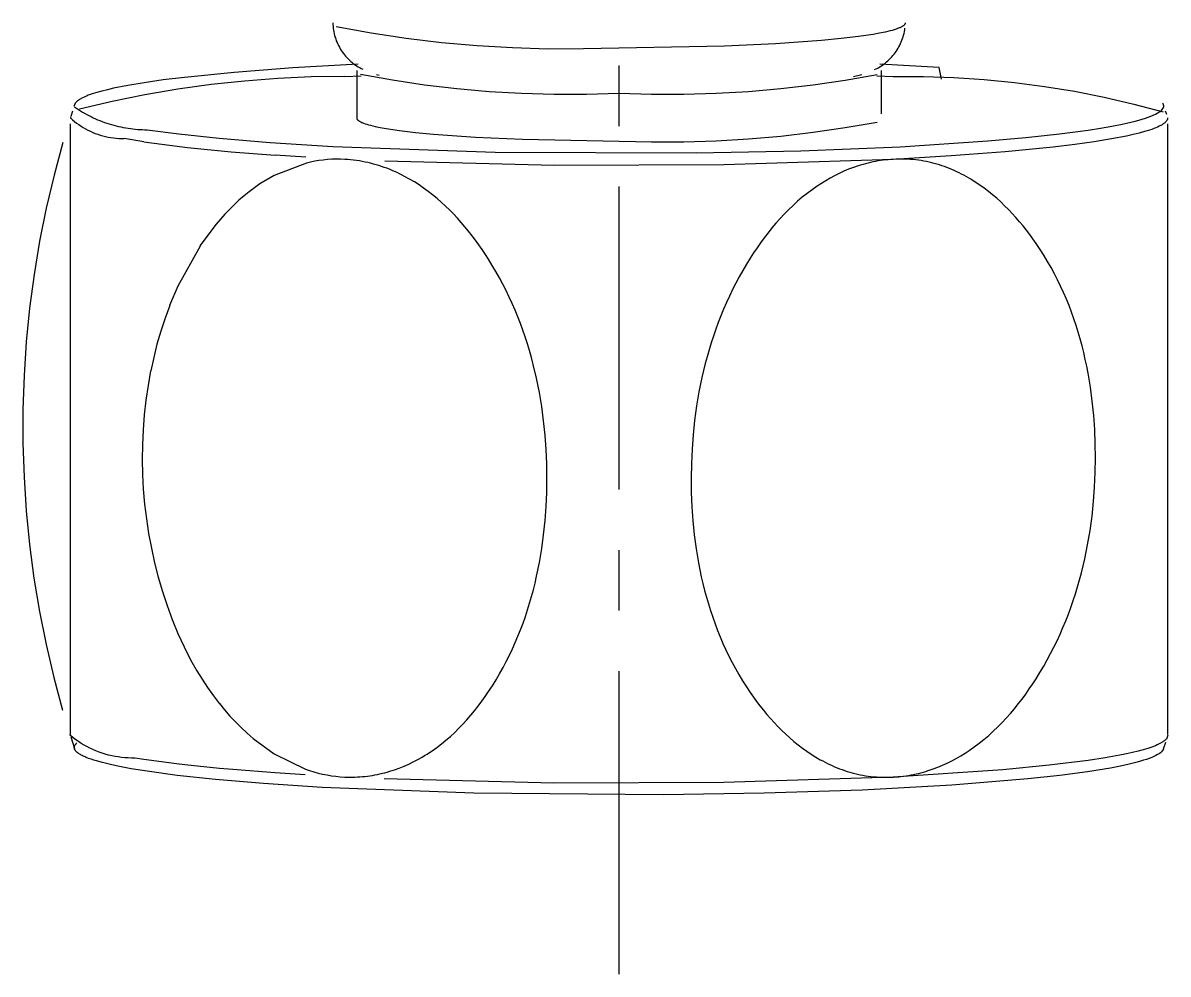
# Model space of a CAD drawing. Header units: millimetres. Extents: x 601 to 1195, y -13 to 407.
# Drawn here: x 1063.55 to 1087.56, y 27.34 to 47.28 of the extents above; entities that cross this region are included whole.
import ezdxf

# ---------------------------------------------------------------- set-up
doc = ezdxf.new("R2010")
doc.units = ezdxf.units.MM
doc.header["$LTSCALE"] = 0.1
doc.linetypes.add('CENTERX2', pattern=[101.6, 63.5, -12.7, 12.7, -12.7])
for name, color, linetype in [('CENTER', 1, 'CENTERX2'), ('MAKE2D ______', 7, 'Continuous'), ('MAKE2D ______ - TANGENT', 7, 'Continuous')]:
    doc.layers.add(name, color=color, linetype=linetype)

msp = doc.modelspace()

# ---------------------------------------------------------------- linework, layer by layer
at = {"layer": 'CENTER'}
msp.add_line((1076.047, 27.342), (1076.047, 72.446), dxfattribs=at)
at = {"layer": 'MAKE2D ______'}
for p, q in [((1070.047, 47.285), (1070.049, 47.247)), ((1070.049, 47.247), (1070.051, 47.209)), ((1070.051, 47.209), (1070.055, 47.171)), ((1070.055, 47.171), (1070.061, 47.133)), ((1070.061, 47.133), (1070.068, 47.095)), ((1070.068, 47.095), (1070.076, 47.058)), ((1070.076, 47.058), (1070.085, 47.021)), ((1082.013, 47.029), (1082.022, 47.065)), ((1082.022, 47.065), (1082.029, 47.102)), ((1082.029, 47.102), (1082.036, 47.139)), ((1082.036, 47.139), (1082.041, 47.176)), ((1070.085, 47.021), (1070.095, 46.984)), ((1070.095, 46.984), (1070.107, 46.948)), ((1070.107, 46.948), (1070.12, 46.912)), ((1070.12, 46.912), (1070.135, 46.877)), ((1070.135, 46.877), (1070.15, 46.842)), ((1070.15, 46.842), (1070.167, 46.808)), ((1081.916, 46.785), (1081.933, 46.818)), ((1081.933, 46.818), (1081.949, 46.852)), ((1081.949, 46.852), (1081.964, 46.886)), ((1081.964, 46.886), (1081.978, 46.921)), ((1081.978, 46.921), (1081.991, 46.957)), ((1081.991, 46.957), (1082.002, 46.992)), ((1082.002, 46.992), (1082.013, 47.029)), ((1070.167, 46.808), (1070.185, 46.774)), ((1070.185, 46.774), (1070.204, 46.741)), ((1070.204, 46.741), (1070.224, 46.708)), ((1070.224, 46.708), (1070.246, 46.677)), ((1070.246, 46.677), (1070.268, 46.646)), ((1070.268, 46.646), (1070.291, 46.616)), ((1070.291, 46.616), (1070.316, 46.586)), ((1070.316, 46.586), (1070.341, 46.558)), ((1081.764, 46.57), (1081.789, 46.599)), ((1081.789, 46.599), (1081.813, 46.628)), ((1081.813, 46.628), (1081.836, 46.658)), ((1081.836, 46.658), (1081.857, 46.688)), ((1081.857, 46.688), (1081.878, 46.72)), ((1081.878, 46.72), (1081.897, 46.752)), ((1081.897, 46.752), (1081.916, 46.785)), ((1069.206, 46.34), (1067.982, 46.247)), ((1070.58, 46.417), (1069.206, 46.34)), ((1070.341, 46.558), (1070.368, 46.531)), ((1070.368, 46.531), (1070.395, 46.504)), ((1070.395, 46.504), (1070.424, 46.478)), ((1070.424, 46.478), (1070.453, 46.454)), ((1070.453, 46.454), (1070.483, 46.43)), ((1070.483, 46.43), (1070.514, 46.408)), ((1070.514, 46.408), (1070.545, 46.386)), ((1070.545, 46.386), (1070.578, 46.366)), ((1070.578, 46.366), (1070.611, 46.347)), ((1070.611, 46.347), (1070.644, 46.329)), ((1081.437, 46.321), (1081.47, 46.339)), ((1081.47, 46.339), (1081.503, 46.357)), ((1081.503, 46.357), (1081.535, 46.377)), ((1082.759, 46.348), (1081.515, 46.417)), ((1081.535, 46.377), (1081.567, 46.397)), ((1081.567, 46.397), (1081.597, 46.419)), ((1081.597, 46.419), (1081.627, 46.442)), ((1081.627, 46.442), (1081.656, 46.466)), ((1081.656, 46.466), (1081.685, 46.49)), ((1081.685, 46.49), (1081.712, 46.516)), ((1081.712, 46.516), (1081.739, 46.543)), ((1081.739, 46.543), (1081.764, 46.57)), ((1082.807, 46.103), (1082.759, 46.348)), ((1066.939, 46.143), (1066.491, 46.088)), ((1067.982, 46.247), (1066.939, 46.143)), ((1070.297, 46.161), (1070.64, 46.177)), ((1070.547, 46.289), (1070.547, 45.293)), ((1070.626, 46.208), (1071.295, 46.088)), ((1070.644, 46.329), (1070.678, 46.312)), ((1070.961, 46.204), (1071.02, 46.188)), ((1080.787, 46.085), (1081.455, 46.201)), ((1080.963, 46.159), (1081.135, 46.203)), ((1081.403, 46.305), (1081.437, 46.321)), ((1081.454, 46.177), (1081.797, 46.161)), ((1081.547, 45.38), (1081.547, 46.289)), ((1081.797, 46.161), (1082.433, 46.161)), ((1082.433, 46.161), (1083.069, 46.14)), ((1083.069, 46.14), (1083.704, 46.099)), ((1083.704, 46.099), (1084.337, 46.037)), ((1065.203, 45.855), (1065.097, 45.825)), ((1065.32, 45.884), (1065.203, 45.855)), ((1065.45, 45.914), (1065.32, 45.884)), ((1065.747, 45.972), (1065.45, 45.914)), ((1066.093, 46.031), (1065.747, 45.972)), ((1066.491, 46.088), (1066.093, 46.031)), ((1071.295, 46.088), (1071.969, 45.989)), ((1071.969, 45.989), (1072.646, 45.909)), ((1072.646, 45.909), (1073.325, 45.849)), ((1078.763, 45.85), (1079.44, 45.909)), ((1079.44, 45.909), (1080.115, 45.987)), ((1080.115, 45.987), (1080.787, 46.085)), ((1084.337, 46.037), (1084.968, 45.954)), ((1084.968, 45.954), (1085.596, 45.851)), ((1064.66, 45.617), (1064.654, 45.61)), ((1064.666, 45.624), (1064.66, 45.617)), ((1064.673, 45.631), (1064.666, 45.624)), ((1064.68, 45.638), (1064.673, 45.631)), ((1064.688, 45.645), (1064.68, 45.638)), ((1064.697, 45.652), (1064.688, 45.645)), ((1064.706, 45.659), (1064.697, 45.652)), ((1064.716, 45.666), (1064.706, 45.659)), ((1064.726, 45.673), (1064.716, 45.666)), ((1064.738, 45.68), (1064.726, 45.673)), ((1064.749, 45.687), (1064.738, 45.68)), ((1064.762, 45.695), (1064.749, 45.687)), ((1064.774, 45.702), (1064.762, 45.695)), ((1064.788, 45.709), (1064.774, 45.702)), ((1064.817, 45.723), (1064.788, 45.709)), ((1064.849, 45.738), (1064.817, 45.723)), ((1064.883, 45.752), (1064.849, 45.738)), ((1064.921, 45.767), (1064.883, 45.752)), ((1064.961, 45.781), (1064.921, 45.767)), ((1065.003, 45.796), (1064.961, 45.781)), ((1065.097, 45.825), (1065.003, 45.796)), ((1073.325, 45.849), (1074.005, 45.809)), ((1074.005, 45.809), (1074.687, 45.789)), ((1074.687, 45.789), (1075.367, 45.789)), ((1075.367, 45.789), (1076.047, 45.809)), ((1076.047, 45.809), (1076.725, 45.79)), ((1076.725, 45.79), (1077.404, 45.791)), ((1077.404, 45.791), (1078.084, 45.811)), ((1078.084, 45.811), (1078.763, 45.85)), ((1085.596, 45.851), (1086.22, 45.728)), ((1086.22, 45.728), (1086.84, 45.584)), ((1064.589, 45.436), (1064.552, 45.32)), ((1064.632, 45.57), (1064.619, 45.531)), ((1064.63, 45.525), (1064.671, 45.497)), ((1064.634, 45.576), (1064.632, 45.569)), ((1064.637, 45.583), (1064.634, 45.576)), ((1064.641, 45.59), (1064.637, 45.583)), ((1064.645, 45.597), (1064.641, 45.59)), ((1064.649, 45.603), (1064.645, 45.597)), ((1064.654, 45.61), (1064.649, 45.603)), ((1064.671, 45.497), (1064.713, 45.469)), ((1064.713, 45.469), (1064.756, 45.442)), ((1064.756, 45.442), (1064.799, 45.416)), ((1064.799, 45.416), (1064.843, 45.391)), ((1064.843, 45.391), (1064.887, 45.366)), ((1086.84, 45.584), (1087.455, 45.419)), ((1087.291, 45.369), (1087.33, 45.39)), ((1087.33, 45.39), (1087.364, 45.41)), ((1087.364, 45.41), (1087.393, 45.43)), ((1087.393, 45.43), (1087.416, 45.45)), ((1087.416, 45.45), (1087.435, 45.47)), ((1087.435, 45.47), (1087.45, 45.489)), ((1087.456, 45.585), (1087.446, 45.603)), ((1087.45, 45.489), (1087.46, 45.509)), ((1087.463, 45.566), (1087.456, 45.585)), ((1087.46, 45.509), (1087.465, 45.528)), ((1087.466, 45.547), (1087.463, 45.566)), ((1087.465, 45.528), (1087.466, 45.547)), ((1087.529, 45.363), (1087.506, 45.436)), ((1064.547, 45.014), (1064.547, 45.166)), ((1064.887, 45.366), (1064.932, 45.342)), ((1064.932, 45.342), (1064.978, 45.32)), ((1064.978, 45.32), (1065.024, 45.297)), ((1065.024, 45.297), (1065.07, 45.276)), ((1065.07, 45.276), (1065.117, 45.256)), ((1065.117, 45.256), (1065.164, 45.236)), ((1065.164, 45.236), (1065.212, 45.218)), ((1065.212, 45.218), (1065.26, 45.2)), ((1065.26, 45.2), (1065.308, 45.183)), ((1065.308, 45.183), (1065.357, 45.168)), ((1065.357, 45.168), (1065.406, 45.153)), ((1065.406, 45.153), (1065.455, 45.139)), ((1065.455, 45.139), (1065.505, 45.126)), ((1070.547, 45.293), (1070.548, 45.287)), ((1070.548, 45.287), (1070.549, 45.282)), ((1070.549, 45.282), (1070.55, 45.277)), ((1070.55, 45.277), (1070.553, 45.271)), ((1070.553, 45.271), (1070.556, 45.266)), ((1070.556, 45.266), (1070.56, 45.26)), ((1070.56, 45.26), (1070.564, 45.255)), ((1070.564, 45.255), (1070.569, 45.249)), ((1070.569, 45.249), (1070.575, 45.244)), ((1070.575, 45.244), (1070.582, 45.238)), ((1070.582, 45.238), (1070.59, 45.233)), ((1070.59, 45.233), (1070.598, 45.227)), ((1070.598, 45.227), (1070.607, 45.222)), ((1070.607, 45.222), (1070.617, 45.216)), ((1070.617, 45.216), (1070.628, 45.211)), ((1070.628, 45.211), (1070.639, 45.205)), ((1070.639, 45.205), (1070.651, 45.2)), ((1070.651, 45.2), (1070.664, 45.194)), ((1070.664, 45.194), (1070.678, 45.189)), ((1070.678, 45.189), (1070.693, 45.183)), ((1070.693, 45.183), (1070.724, 45.172)), ((1070.724, 45.172), (1070.76, 45.161)), ((1070.76, 45.161), (1070.798, 45.149)), ((1070.798, 45.149), (1070.84, 45.138)), ((1070.84, 45.138), (1070.933, 45.116)), ((1080.787, 45.089), (1081.455, 45.205)), ((1086.38, 45.119), (1086.592, 45.161)), ((1086.592, 45.161), (1086.779, 45.203)), ((1086.779, 45.203), (1086.864, 45.224)), ((1086.864, 45.224), (1086.942, 45.245)), ((1086.942, 45.245), (1087.014, 45.266)), ((1087.014, 45.266), (1087.081, 45.287)), ((1087.081, 45.287), (1087.142, 45.307)), ((1087.142, 45.307), (1087.197, 45.328)), ((1087.197, 45.328), (1087.247, 45.349)), ((1087.247, 45.349), (1087.291, 45.369)), ((1087.416, 45.142), (1087.402, 45.134)), ((1087.43, 45.15), (1087.416, 45.142)), ((1087.443, 45.158), (1087.43, 45.15)), ((1087.455, 45.166), (1087.443, 45.158)), ((1087.466, 45.174), (1087.455, 45.166)), ((1087.477, 45.182), (1087.466, 45.174)), ((1087.486, 45.19), (1087.477, 45.182)), ((1087.495, 45.198), (1087.486, 45.19)), ((1087.504, 45.206), (1087.495, 45.198)), ((1087.511, 45.213), (1087.504, 45.206)), ((1087.518, 45.221), (1087.511, 45.213)), ((1087.524, 45.229), (1087.518, 45.221)), ((1087.53, 45.237), (1087.524, 45.229)), ((1087.534, 45.245), (1087.53, 45.237)), ((1087.538, 45.253), (1087.534, 45.245)), ((1087.542, 45.261), (1087.538, 45.253)), ((1087.544, 45.269), (1087.542, 45.261)), ((1087.546, 45.277), (1087.544, 45.269)), ((1087.547, 45.285), (1087.546, 45.277)), ((1087.547, 45.293), (1087.547, 45.285)), ((1087.547, 45.166), (1087.547, 32.364)), ((1065.505, 45.126), (1065.555, 45.114)), ((1065.555, 45.114), (1065.605, 45.103)), ((1065.605, 45.103), (1065.655, 45.093)), ((1065.655, 45.093), (1065.705, 45.084)), ((1065.705, 45.084), (1065.755, 45.076)), ((1065.755, 45.076), (1065.806, 45.068)), ((1065.806, 45.068), (1065.856, 45.062)), ((1065.856, 45.062), (1065.906, 45.057)), ((1065.906, 45.057), (1065.957, 45.053)), ((1065.957, 45.053), (1066.007, 45.049)), ((1066.007, 45.049), (1066.058, 45.047)), ((1066.058, 45.047), (1066.108, 45.046)), ((1066.108, 45.046), (1066.158, 45.045)), ((1066.158, 45.045), (1066.816, 44.957)), ((1066.816, 44.957), (1067.664, 44.867)), ((1070.933, 45.116), (1071.041, 45.094)), ((1071.041, 45.094), (1071.162, 45.072)), ((1071.162, 45.072), (1071.444, 45.03)), ((1071.444, 45.03), (1071.777, 44.99)), ((1071.777, 44.99), (1072.158, 44.954)), ((1072.158, 44.954), (1073.038, 44.891)), ((1078.763, 44.854), (1079.44, 44.913)), ((1079.44, 44.913), (1080.115, 44.991)), ((1080.115, 44.991), (1080.787, 45.089)), ((1084.576, 44.881), (1085.278, 44.957)), ((1085.278, 44.957), (1085.88, 45.037)), ((1085.88, 45.037), (1086.143, 45.078)), ((1086.143, 45.078), (1086.38, 45.119)), ((1086.684, 44.912), (1086.369, 44.851)), ((1086.824, 44.943), (1086.684, 44.912)), ((1086.951, 44.974), (1086.824, 44.943)), ((1087.066, 45.006), (1086.951, 44.974)), ((1087.119, 45.022), (1087.066, 45.006)), ((1087.169, 45.038), (1087.119, 45.022)), ((1087.215, 45.053), (1087.169, 45.038)), ((1087.259, 45.069), (1087.215, 45.053)), ((1087.299, 45.085), (1087.259, 45.069)), ((1087.336, 45.101), (1087.299, 45.085)), ((1087.371, 45.118), (1087.336, 45.101)), ((1087.387, 45.126), (1087.371, 45.118)), ((1087.402, 45.134), (1087.387, 45.126)), ((1064.388, 44.78), (1064.203, 44.095)), ((1066.088, 44.791), (1065.671, 44.86)), ((1067.664, 44.867), (1068.733, 44.779)), ((1068.733, 44.779), (1070.049, 44.696)), ((1070.049, 44.696), (1073.451, 44.574)), ((1073.038, 44.891), (1074.023, 44.847)), ((1074.023, 44.847), (1076.725, 44.794)), ((1076.725, 44.794), (1077.404, 44.794)), ((1077.404, 44.794), (1078.084, 44.814)), ((1078.084, 44.814), (1078.763, 44.854)), ((1079.856, 44.605), (1081.939, 44.69)), ((1081.939, 44.69), (1083.779, 44.811)), ((1083.779, 44.811), (1084.576, 44.881)), ((1085.151, 44.68), (1084.142, 44.581)), ((1085.599, 44.734), (1085.151, 44.68)), ((1086.007, 44.791), (1085.599, 44.734)), ((1086.369, 44.851), (1086.007, 44.791)), ((1064.547, 43.111), (1064.547, 44.601)), ((1069.481, 44.47), (1068.836, 44.512)), ((1070.359, 44.42), (1070.297, 44.424)), ((1070.421, 44.414), (1070.359, 44.42)), ((1070.482, 44.407), (1070.421, 44.414)), ((1073.451, 44.574), (1077.662, 44.558)), ((1077.662, 44.558), (1079.856, 44.605)), ((1081.797, 44.424), (1078.244, 44.31)), ((1081.69, 44.417), (1081.636, 44.412)), ((1081.743, 44.421), (1081.69, 44.417)), ((1081.797, 44.424), (1081.743, 44.421)), ((1083.012, 44.495), (1081.797, 44.424)), ((1081.857, 44.427), (1081.797, 44.424)), ((1081.917, 44.429), (1081.857, 44.427)), ((1081.976, 44.429), (1081.917, 44.429)), ((1082.035, 44.428), (1081.976, 44.429)), ((1082.093, 44.426), (1082.035, 44.428)), ((1082.151, 44.423), (1082.093, 44.426)), ((1082.209, 44.418), (1082.151, 44.423)), ((1082.266, 44.412), (1082.209, 44.418)), ((1084.142, 44.581), (1083.012, 44.495)), ((1069.492, 44.345), (1068.819, 44.086)), ((1070.543, 44.399), (1070.482, 44.407)), ((1070.603, 44.39), (1070.543, 44.399)), ((1070.663, 44.38), (1070.603, 44.39)), ((1070.722, 44.368), (1070.663, 44.38)), ((1070.781, 44.355), (1070.722, 44.368)), ((1070.839, 44.341), (1070.781, 44.355)), ((1070.897, 44.326), (1070.839, 44.341)), ((1070.954, 44.31), (1070.897, 44.326)), ((1071.011, 44.293), (1070.954, 44.31)), ((1071.067, 44.275), (1071.011, 44.293)), ((1071.123, 44.256), (1071.067, 44.275)), ((1071.178, 44.236), (1071.123, 44.256)), ((1074.689, 44.297), (1071.134, 44.386)), ((1071.233, 44.215), (1071.178, 44.236)), ((1071.288, 44.192), (1071.233, 44.215)), ((1071.341, 44.169), (1071.288, 44.192)), ((1078.244, 44.31), (1074.689, 44.297)), ((1080.761, 44.174), (1080.663, 44.129)), ((1080.86, 44.215), (1080.761, 44.174)), ((1080.96, 44.253), (1080.86, 44.215)), ((1081.061, 44.288), (1080.96, 44.253)), ((1081.112, 44.304), (1081.061, 44.288)), ((1081.163, 44.319), (1081.112, 44.304)), ((1081.215, 44.333), (1081.163, 44.319)), ((1081.267, 44.347), (1081.215, 44.333)), ((1081.319, 44.359), (1081.267, 44.347)), ((1081.371, 44.37), (1081.319, 44.359)), ((1081.424, 44.381), (1081.371, 44.37)), ((1081.476, 44.39), (1081.424, 44.381)), ((1081.529, 44.398), (1081.476, 44.39)), ((1081.583, 44.406), (1081.529, 44.398)), ((1081.636, 44.412), (1081.583, 44.406)), ((1082.323, 44.405), (1082.266, 44.412)), ((1082.379, 44.397), (1082.323, 44.405)), ((1082.435, 44.387), (1082.379, 44.397)), ((1082.491, 44.376), (1082.435, 44.387)), ((1082.546, 44.365), (1082.491, 44.376)), ((1082.601, 44.352), (1082.546, 44.365)), ((1082.655, 44.338), (1082.601, 44.352)), ((1082.709, 44.323), (1082.655, 44.338)), ((1082.763, 44.307), (1082.709, 44.323)), ((1082.816, 44.289), (1082.763, 44.307)), ((1082.869, 44.271), (1082.816, 44.289)), ((1082.921, 44.252), (1082.869, 44.271)), ((1082.973, 44.232), (1082.921, 44.252)), ((1083.024, 44.211), (1082.973, 44.232)), ((1083.075, 44.188), (1083.024, 44.211)), ((1083.126, 44.165), (1083.075, 44.188)), ((1064.203, 44.095), (1064.041, 43.404)), ((1071.395, 44.145), (1071.341, 44.169)), ((1071.448, 44.12), (1071.395, 44.145)), ((1071.5, 44.094), (1071.448, 44.12)), ((1071.552, 44.067), (1071.5, 44.094)), ((1071.655, 44.011), (1071.552, 44.067)), ((1071.756, 43.951), (1071.655, 44.011)), ((1071.854, 43.888), (1071.756, 43.951)), ((1080.38, 43.977), (1080.288, 43.921)), ((1080.473, 44.031), (1080.38, 43.977)), ((1080.567, 44.081), (1080.473, 44.031)), ((1080.663, 44.129), (1080.567, 44.081)), ((1083.176, 44.141), (1083.126, 44.165)), ((1083.226, 44.116), (1083.176, 44.141)), ((1083.276, 44.09), (1083.226, 44.116)), ((1083.324, 44.064), (1083.276, 44.09)), ((1083.421, 44.008), (1083.324, 44.064)), ((1083.516, 43.948), (1083.421, 44.008)), ((1083.609, 43.886), (1083.516, 43.948)), ((1068.293, 43.745), (1068.185, 43.658)), ((1068.404, 43.828), (1068.293, 43.745)), ((1068.518, 43.908), (1068.404, 43.828)), ((1071.951, 43.821), (1071.854, 43.888)), ((1072.046, 43.752), (1071.951, 43.821)), ((1072.139, 43.68), (1072.046, 43.752)), ((1079.99, 43.71), (1079.889, 43.629)), ((1080.093, 43.788), (1079.99, 43.71)), ((1080.199, 43.862), (1080.093, 43.788)), ((1080.288, 43.921), (1080.199, 43.862)), ((1083.701, 43.82), (1083.609, 43.886)), ((1083.79, 43.752), (1083.701, 43.82)), ((1083.878, 43.681), (1083.79, 43.752)), ((1067.977, 43.473), (1067.878, 43.376)), ((1068.08, 43.567), (1067.977, 43.473)), ((1068.185, 43.658), (1068.08, 43.567)), ((1072.231, 43.605), (1072.139, 43.68)), ((1072.32, 43.527), (1072.231, 43.605)), ((1072.407, 43.446), (1072.32, 43.527)), ((1079.695, 43.459), (1079.602, 43.369)), ((1079.791, 43.546), (1079.695, 43.459)), ((1079.889, 43.629), (1079.791, 43.546)), ((1083.964, 43.607), (1083.878, 43.681)), ((1084.049, 43.531), (1083.964, 43.607)), ((1084.131, 43.452), (1084.049, 43.531)), ((1064.041, 43.404), (1063.901, 42.708)), ((1067.782, 43.276), (1067.69, 43.172)), ((1067.878, 43.376), (1067.782, 43.276)), ((1072.493, 43.364), (1072.407, 43.446)), ((1072.577, 43.279), (1072.493, 43.364)), ((1072.658, 43.191), (1072.577, 43.279)), ((1079.511, 43.277), (1079.423, 43.182)), ((1079.602, 43.369), (1079.511, 43.277)), ((1084.212, 43.371), (1084.131, 43.452)), ((1084.291, 43.288), (1084.212, 43.371)), ((1084.368, 43.203), (1084.291, 43.288)), ((1064.547, 42.763), (1064.547, 43.017)), ((1067.69, 43.172), (1067.601, 43.066)), ((1072.738, 43.102), (1072.658, 43.191)), ((1072.816, 43.011), (1072.738, 43.102)), ((1072.893, 42.918), (1072.816, 43.011)), ((1079.253, 42.985), (1079.171, 42.884)), ((1079.337, 43.085), (1079.253, 42.985)), ((1079.423, 43.182), (1079.337, 43.085)), ((1084.443, 43.117), (1084.368, 43.203)), ((1084.516, 43.028), (1084.443, 43.117)), ((1084.588, 42.939), (1084.516, 43.028)), ((1072.967, 42.824), (1072.893, 42.918)), ((1073.039, 42.728), (1072.967, 42.824)), ((1079.092, 42.781), (1079.015, 42.676)), ((1079.171, 42.884), (1079.092, 42.781)), ((1084.657, 42.847), (1084.588, 42.939)), ((1084.725, 42.755), (1084.657, 42.847)), ((1084.791, 42.661), (1084.725, 42.755)), ((1063.901, 42.708), (1063.785, 42.008)), ((1067.263, 42.606), (1066.798, 41.765)), ((1073.11, 42.63), (1073.039, 42.728)), ((1073.179, 42.531), (1073.11, 42.63)), ((1073.246, 42.432), (1073.179, 42.531)), ((1078.94, 42.569), (1078.867, 42.462)), ((1079.015, 42.676), (1078.94, 42.569)), ((1084.874, 42.537), (1084.791, 42.661)), ((1084.953, 42.412), (1084.874, 42.537)), ((1073.311, 42.331), (1073.246, 42.432)), ((1073.39, 42.202), (1073.311, 42.331)), ((1078.797, 42.352), (1078.717, 42.223)), ((1078.867, 42.462), (1078.797, 42.352)), ((1085.03, 42.285), (1084.953, 42.412)), ((1085.103, 42.157), (1085.03, 42.285)), ((1064.547, 40.673), (1064.547, 42.105)), ((1073.467, 42.071), (1073.39, 42.202)), ((1073.541, 41.94), (1073.467, 42.071)), ((1078.64, 42.093), (1078.566, 41.961)), ((1078.717, 42.223), (1078.64, 42.093)), ((1085.174, 42.027), (1085.103, 42.157)), ((1085.241, 41.896), (1085.174, 42.027)), ((1063.785, 42.008), (1063.691, 41.305)), ((1073.612, 41.807), (1073.541, 41.94)), ((1073.68, 41.672), (1073.612, 41.807)), ((1078.495, 41.828), (1078.426, 41.693)), ((1078.566, 41.961), (1078.495, 41.828)), ((1085.305, 41.763), (1085.241, 41.896)), ((1073.746, 41.537), (1073.68, 41.672)), ((1073.808, 41.4), (1073.746, 41.537)), ((1078.361, 41.557), (1078.298, 41.42)), ((1078.426, 41.693), (1078.361, 41.557)), ((1085.366, 41.629), (1085.305, 41.763)), ((1085.425, 41.494), (1085.366, 41.629)), ((1063.691, 41.305), (1063.621, 40.599)), ((1066.627, 41.36), (1066.529, 41.091)), ((1073.868, 41.263), (1073.808, 41.4)), ((1078.298, 41.42), (1078.238, 41.282)), ((1085.48, 41.358), (1085.425, 41.494)), ((1085.532, 41.22), (1085.48, 41.358)), ((1066.529, 41.091), (1066.44, 40.82)), ((1073.925, 41.124), (1073.868, 41.263)), ((1073.979, 40.984), (1073.925, 41.124)), ((1078.181, 41.143), (1078.126, 41.003)), ((1078.238, 41.282), (1078.181, 41.143)), ((1085.582, 41.081), (1085.532, 41.22)), ((1085.629, 40.942), (1085.582, 41.081)), ((1066.44, 40.82), (1066.361, 40.546)), ((1074.031, 40.843), (1073.979, 40.984)), ((1074.08, 40.702), (1074.031, 40.843)), ((1078.074, 40.861), (1078.025, 40.719)), ((1078.126, 41.003), (1078.074, 40.861)), ((1085.673, 40.801), (1085.629, 40.942)), ((1063.621, 40.599), (1063.574, 39.891)), ((1074.126, 40.559), (1074.08, 40.702)), ((1077.978, 40.576), (1077.934, 40.432)), ((1078.025, 40.719), (1077.978, 40.576)), ((1085.714, 40.66), (1085.673, 40.801)), ((1085.753, 40.517), (1085.714, 40.66)), ((1066.361, 40.546), (1066.292, 40.269)), ((1074.169, 40.416), (1074.126, 40.559)), ((1074.21, 40.271), (1074.169, 40.416)), ((1077.934, 40.432), (1077.893, 40.287)), ((1085.789, 40.374), (1085.753, 40.517)), ((1085.822, 40.23), (1085.789, 40.374)), ((1066.292, 40.269), (1066.232, 39.99)), ((1074.249, 40.126), (1074.21, 40.271)), ((1074.318, 39.834), (1074.249, 40.126)), ((1077.854, 40.141), (1077.784, 39.848)), ((1077.893, 40.287), (1077.854, 40.141)), ((1085.853, 40.085), (1085.822, 40.23)), ((1063.574, 39.891), (1063.55, 39.182)), ((1064.547, 38.789), (1064.547, 39.992)), ((1085.881, 39.94), (1085.853, 40.085)), ((1085.93, 39.647), (1085.881, 39.94)), ((1074.378, 39.539), (1074.318, 39.834)), ((1077.784, 39.848), (1077.723, 39.551)), ((1085.969, 39.353), (1085.93, 39.647)), ((1074.427, 39.242), (1074.378, 39.539)), ((1077.723, 39.551), (1077.673, 39.253)), ((1063.55, 39.182), (1063.55, 38.472)), ((1074.467, 38.943), (1074.427, 39.242)), ((1077.673, 39.253), (1077.632, 38.952)), ((1085.999, 39.056), (1085.969, 39.353)), ((1074.498, 38.643), (1074.467, 38.943)), ((1077.632, 38.952), (1077.6, 38.65)), ((1086.02, 38.759), (1085.999, 39.056)), ((1086.032, 38.461), (1086.02, 38.759)), ((1063.55, 38.472), (1063.573, 37.763)), ((1074.52, 38.341), (1074.498, 38.643)), ((1077.6, 38.65), (1077.577, 38.346)), ((1086.036, 38.163), (1086.032, 38.461)), ((1064.547, 34.826), (1064.547, 38.284)), ((1074.532, 38.038), (1074.52, 38.341)), ((1077.577, 38.346), (1077.564, 38.042)), ((1074.536, 37.735), (1074.532, 38.038)), ((1077.564, 38.042), (1077.559, 37.737)), ((1086.031, 37.857), (1086.036, 38.163)), ((1063.573, 37.763), (1063.619, 37.055)), ((1074.532, 37.439), (1074.536, 37.735)), ((1077.559, 37.737), (1077.562, 37.44)), ((1086.017, 37.552), (1086.031, 37.857)), ((1085.995, 37.248), (1086.017, 37.552)), ((1074.519, 37.144), (1074.532, 37.439)), ((1077.562, 37.44), (1077.574, 37.142)), ((1085.963, 36.945), (1085.995, 37.248)), ((1063.619, 37.055), (1063.689, 36.349)), ((1074.498, 36.849), (1074.519, 37.144)), ((1077.574, 37.142), (1077.595, 36.845)), ((1074.467, 36.555), (1074.498, 36.849)), ((1077.595, 36.845), (1077.625, 36.55)), ((1085.921, 36.643), (1085.963, 36.945)), ((1074.428, 36.262), (1074.467, 36.555)), ((1077.625, 36.55), (1077.664, 36.255)), ((1085.871, 36.344), (1085.921, 36.643)), ((1063.689, 36.349), (1063.782, 35.645)), ((1074.379, 35.972), (1074.428, 36.262)), ((1077.664, 36.255), (1077.713, 35.963)), ((1085.81, 36.047), (1085.871, 36.344)), ((1085.739, 35.752), (1085.81, 36.047)), ((1074.32, 35.684), (1074.379, 35.972)), ((1077.713, 35.963), (1077.741, 35.818)), ((1077.741, 35.818), (1077.771, 35.673)), ((1063.782, 35.645), (1063.898, 34.945)), ((1074.252, 35.398), (1074.287, 35.541)), ((1074.287, 35.541), (1074.32, 35.684)), ((1077.771, 35.673), (1077.805, 35.53)), ((1085.659, 35.461), (1085.7, 35.606)), ((1085.7, 35.606), (1085.739, 35.752)), ((1074.213, 35.257), (1074.252, 35.398)), ((1077.805, 35.53), (1077.84, 35.387)), ((1077.84, 35.387), (1077.879, 35.244)), ((1085.567, 35.173), (1085.614, 35.316)), ((1085.614, 35.316), (1085.659, 35.461)), ((1074.129, 34.976), (1074.173, 35.116)), ((1074.173, 35.116), (1074.213, 35.257)), ((1077.879, 35.244), (1077.92, 35.103)), ((1077.92, 35.103), (1077.964, 34.962)), ((1085.518, 35.03), (1085.567, 35.173)), ((1063.898, 34.945), (1064.037, 34.249)), ((1074.034, 34.699), (1074.083, 34.837)), ((1074.083, 34.837), (1074.129, 34.976)), ((1077.964, 34.962), (1078.01, 34.823)), ((1078.01, 34.823), (1078.06, 34.684)), ((1085.411, 34.748), (1085.466, 34.888)), ((1085.466, 34.888), (1085.518, 35.03)), ((1073.983, 34.563), (1074.034, 34.699)), ((1078.06, 34.684), (1078.112, 34.547)), ((1085.293, 34.47), (1085.353, 34.608)), ((1085.353, 34.608), (1085.411, 34.748)), ((1066.798, 34.485), (1066.995, 34.072)), ((1073.872, 34.292), (1073.929, 34.427)), ((1073.929, 34.427), (1073.983, 34.563)), ((1078.112, 34.547), (1078.167, 34.411)), ((1078.167, 34.411), (1078.225, 34.276)), ((1085.164, 34.196), (1085.229, 34.332)), ((1085.229, 34.332), (1085.293, 34.47)), ((1064.037, 34.249), (1064.199, 33.558)), ((1073.749, 34.027), (1073.812, 34.159)), ((1073.812, 34.159), (1073.872, 34.292)), ((1078.225, 34.276), (1078.286, 34.142)), ((1078.286, 34.142), (1078.35, 34.009)), ((1085.095, 34.062), (1085.164, 34.196)), ((1064.547, 32.365), (1064.547, 34.006)), ((1073.615, 33.767), (1073.683, 33.896)), ((1073.683, 33.896), (1073.749, 34.027)), ((1078.35, 34.009), (1078.417, 33.878)), ((1078.417, 33.878), (1078.487, 33.749)), ((1084.949, 33.796), (1085.023, 33.928)), ((1085.023, 33.928), (1085.095, 34.062)), ((1073.469, 33.512), (1073.543, 33.639)), ((1073.543, 33.639), (1073.615, 33.767)), ((1078.487, 33.749), (1078.56, 33.62)), ((1078.56, 33.62), (1078.637, 33.493)), ((1084.791, 33.536), (1084.871, 33.665)), ((1084.871, 33.665), (1084.949, 33.796)), ((1064.199, 33.558), (1064.383, 32.873)), ((1073.31, 33.264), (1073.391, 33.387)), ((1073.391, 33.387), (1073.469, 33.512)), ((1078.637, 33.493), (1078.716, 33.368)), ((1084.648, 33.32), (1084.72, 33.427)), ((1084.72, 33.427), (1084.791, 33.536)), ((1073.169, 33.062), (1073.241, 33.162)), ((1073.241, 33.162), (1073.31, 33.264)), ((1078.716, 33.368), (1078.799, 33.245)), ((1078.799, 33.245), (1078.864, 33.151)), ((1078.864, 33.151), (1078.932, 33.058)), ((1084.496, 33.109), (1084.573, 33.214)), ((1084.573, 33.214), (1084.648, 33.32)), ((1067.673, 33.012), (1067.779, 32.88)), ((1073.018, 32.865), (1073.094, 32.962)), ((1073.094, 32.962), (1073.169, 33.062)), ((1078.932, 33.058), (1079.002, 32.966)), ((1079.002, 32.966), (1079.073, 32.876)), ((1084.251, 32.806), (1084.335, 32.905)), ((1084.335, 32.905), (1084.416, 33.006)), ((1084.416, 33.006), (1084.496, 33.109)), ((1067.779, 32.88), (1067.891, 32.753)), ((1067.891, 32.753), (1068.006, 32.629)), ((1072.775, 32.585), (1072.858, 32.676)), ((1072.858, 32.676), (1072.939, 32.77)), ((1072.939, 32.77), (1073.018, 32.865)), ((1079.073, 32.876), (1079.147, 32.787)), ((1079.147, 32.787), (1079.222, 32.7)), ((1079.222, 32.7), (1079.299, 32.615)), ((1084.076, 32.615), (1084.165, 32.709)), ((1084.165, 32.709), (1084.251, 32.806)), ((1068.006, 32.629), (1068.126, 32.509)), ((1068.126, 32.509), (1068.25, 32.394)), ((1072.602, 32.409), (1072.69, 32.496)), ((1072.69, 32.496), (1072.775, 32.585)), ((1079.299, 32.615), (1079.378, 32.532)), ((1079.378, 32.532), (1079.459, 32.451)), ((1079.459, 32.451), (1079.541, 32.372)), ((1083.796, 32.347), (1083.892, 32.433)), ((1083.892, 32.433), (1083.985, 32.523)), ((1083.985, 32.523), (1084.076, 32.615)), ((1064.537, 32.362), (1064.543, 32.341)), ((1064.552, 32.314), (1064.629, 32.073)), ((1064.659, 32.165), (1064.664, 32.171)), ((1064.664, 32.171), (1064.67, 32.177)), ((1064.67, 32.177), (1064.676, 32.183)), ((1064.676, 32.183), (1064.683, 32.189)), ((1068.25, 32.394), (1068.377, 32.282)), ((1072.324, 32.167), (1072.419, 32.245)), ((1072.419, 32.245), (1072.512, 32.326)), ((1072.512, 32.326), (1072.602, 32.409)), ((1079.541, 32.372), (1079.626, 32.295)), ((1079.626, 32.295), (1079.712, 32.221)), ((1079.712, 32.221), (1079.8, 32.15)), ((1083.495, 32.105), (1083.598, 32.183)), ((1083.598, 32.183), (1083.698, 32.263)), ((1083.698, 32.263), (1083.796, 32.347)), ((1087.385, 32.174), (1087.356, 32.16)), ((1087.398, 32.181), (1087.385, 32.174)), ((1087.411, 32.188), (1087.398, 32.181)), ((1087.424, 32.195), (1087.411, 32.188)), ((1087.435, 32.203), (1087.424, 32.195)), ((1087.446, 32.21), (1087.435, 32.203)), ((1087.457, 32.217), (1087.446, 32.21)), ((1087.467, 32.224), (1087.457, 32.217)), ((1087.462, 32.063), (1087.509, 32.208)), ((1087.476, 32.231), (1087.467, 32.224)), ((1087.485, 32.238), (1087.476, 32.231)), ((1087.493, 32.245), (1087.485, 32.238)), ((1087.5, 32.252), (1087.493, 32.245)), ((1087.507, 32.259), (1087.5, 32.252)), ((1087.514, 32.266), (1087.507, 32.259)), ((1087.52, 32.273), (1087.514, 32.266)), ((1087.53, 32.273), (1087.557, 32.361)), ((1064.628, 32.095), (1064.629, 32.101)), ((1064.628, 32.09), (1064.628, 32.095)), ((1064.628, 32.084), (1064.628, 32.09)), ((1064.629, 32.078), (1064.628, 32.084)), ((1064.629, 32.107), (1064.631, 32.113)), ((1064.629, 32.101), (1064.629, 32.107)), ((1064.63, 32.073), (1064.629, 32.078)), ((1064.632, 32.067), (1064.63, 32.073)), ((1064.631, 32.113), (1064.632, 32.118)), ((1064.632, 32.118), (1064.634, 32.124)), ((1064.633, 32.062), (1064.632, 32.067)), ((1064.635, 32.056), (1064.633, 32.062)), ((1064.634, 32.124), (1064.637, 32.13)), ((1064.638, 32.05), (1064.635, 32.056)), ((1064.637, 32.13), (1064.639, 32.136)), ((1064.641, 32.045), (1064.638, 32.05)), ((1064.639, 32.136), (1064.642, 32.141)), ((1064.644, 32.039), (1064.641, 32.045)), ((1064.642, 32.141), (1064.646, 32.147)), ((1064.647, 32.034), (1064.644, 32.039)), ((1064.646, 32.147), (1064.65, 32.153)), ((1064.651, 32.028), (1064.647, 32.034)), ((1064.65, 32.153), (1064.654, 32.159)), ((1064.655, 32.023), (1064.651, 32.028)), ((1064.654, 32.159), (1064.659, 32.165)), ((1064.66, 32.018), (1064.655, 32.023)), ((1064.664, 32.012), (1064.66, 32.018)), ((1064.67, 32.007), (1064.664, 32.012)), ((1064.675, 32.001), (1064.67, 32.007)), ((1064.681, 31.996), (1064.675, 32.001)), ((1064.687, 31.991), (1064.681, 31.996)), ((1064.693, 31.986), (1064.687, 31.991)), ((1064.7, 31.98), (1064.693, 31.986)), ((1064.707, 31.975), (1064.7, 31.98)), ((1064.714, 31.97), (1064.707, 31.975)), ((1064.721, 31.965), (1064.714, 31.97)), ((1064.729, 31.959), (1064.721, 31.965)), ((1064.737, 31.954), (1064.729, 31.959)), ((1064.754, 31.944), (1064.737, 31.954)), ((1064.772, 31.934), (1064.754, 31.944)), ((1064.792, 31.924), (1064.772, 31.934)), ((1068.817, 31.962), (1069.472, 31.641)), ((1071.972, 31.922), (1072.024, 31.954)), ((1072.024, 31.954), (1072.076, 31.987)), ((1072.076, 31.987), (1072.127, 32.021)), ((1072.127, 32.021), (1072.177, 32.056)), ((1072.177, 32.056), (1072.227, 32.092)), ((1072.227, 32.092), (1072.324, 32.167)), ((1079.8, 32.15), (1079.89, 32.081)), ((1079.89, 32.081), (1079.981, 32.015)), ((1079.981, 32.015), (1080.075, 31.953)), ((1080.075, 31.953), (1080.17, 31.893)), ((1083.209, 31.917), (1083.3, 31.973)), ((1083.3, 31.973), (1083.389, 32.032)), ((1083.389, 32.032), (1083.495, 32.105)), ((1086.544, 31.932), (1086.235, 31.877)), ((1086.682, 31.961), (1086.544, 31.932)), ((1086.81, 31.989), (1086.682, 31.961)), ((1086.927, 32.017), (1086.81, 31.989)), ((1087.034, 32.046), (1086.927, 32.017)), ((1087.13, 32.074), (1087.034, 32.046)), ((1087.174, 32.089), (1087.13, 32.074)), ((1087.215, 32.103), (1087.174, 32.089)), ((1087.254, 32.117), (1087.215, 32.103)), ((1087.291, 32.131), (1087.254, 32.117)), ((1087.325, 32.146), (1087.291, 32.131)), ((1087.338, 31.943), (1087.302, 31.923)), ((1087.356, 32.16), (1087.325, 32.146)), ((1087.369, 31.962), (1087.338, 31.943)), ((1087.396, 31.981), (1087.369, 31.962)), ((1087.418, 32.001), (1087.396, 31.981)), ((1087.436, 32.02), (1087.418, 32.001)), ((1087.45, 32.038), (1087.436, 32.02)), ((1087.459, 32.057), (1087.45, 32.038)), ((1064.812, 31.914), (1064.792, 31.924)), ((1064.833, 31.904), (1064.812, 31.914)), ((1064.855, 31.894), (1064.833, 31.904)), ((1064.878, 31.884), (1064.855, 31.894)), ((1064.928, 31.865), (1064.878, 31.884)), ((1064.98, 31.846), (1064.928, 31.865)), ((1065.036, 31.828), (1064.98, 31.846)), ((1065.095, 31.81), (1065.036, 31.828)), ((1065.222, 31.775), (1065.095, 31.81)), ((1065.359, 31.741), (1065.222, 31.775)), ((1065.506, 31.709), (1065.359, 31.741)), ((1065.82, 31.649), (1065.506, 31.709)), ((1066.088, 31.841), (1065.896, 31.871)), ((1066.944, 31.73), (1066.773, 31.749)), ((1071.441, 31.662), (1071.54, 31.701)), ((1071.54, 31.701), (1071.637, 31.744)), ((1071.637, 31.744), (1071.733, 31.789)), ((1071.733, 31.789), (1071.827, 31.838)), ((1071.827, 31.838), (1071.92, 31.89)), ((1071.92, 31.89), (1071.972, 31.922)), ((1080.17, 31.893), (1080.266, 31.837)), ((1080.266, 31.837), (1080.316, 31.81)), ((1080.316, 31.81), (1080.365, 31.784)), ((1080.365, 31.784), (1080.415, 31.759)), ((1080.415, 31.759), (1080.465, 31.735)), ((1080.465, 31.735), (1080.516, 31.712)), ((1080.516, 31.712), (1080.567, 31.689)), ((1082.731, 31.681), (1082.829, 31.722)), ((1082.829, 31.722), (1082.926, 31.767)), ((1082.926, 31.767), (1083.022, 31.814)), ((1083.022, 31.814), (1083.116, 31.864)), ((1083.116, 31.864), (1083.209, 31.917)), ((1085.062, 31.72), (1084.092, 31.626)), ((1085.884, 31.823), (1085.062, 31.72)), ((1086.235, 31.877), (1085.884, 31.823)), ((1086.56, 31.703), (1086.353, 31.663)), ((1086.744, 31.743), (1086.56, 31.703)), ((1086.906, 31.784), (1086.744, 31.743)), ((1086.978, 31.804), (1086.906, 31.784)), ((1087.045, 31.824), (1086.978, 31.804)), ((1087.107, 31.844), (1087.045, 31.824)), ((1087.163, 31.864), (1087.107, 31.844)), ((1087.214, 31.884), (1087.163, 31.864)), ((1087.26, 31.903), (1087.214, 31.884)), ((1087.302, 31.923), (1087.26, 31.903)), ((1066.158, 31.594), (1065.82, 31.649)), ((1066.787, 31.509), (1066.158, 31.594)), ((1067.59, 31.423), (1066.787, 31.509)), ((1067.953, 31.63), (1067.674, 31.655)), ((1069.465, 31.52), (1068.836, 31.561)), ((1070.297, 31.474), (1070.35, 31.472)), ((1070.35, 31.472), (1070.403, 31.471)), ((1070.403, 31.471), (1070.456, 31.471)), ((1070.456, 31.471), (1070.509, 31.472)), ((1070.509, 31.472), (1070.562, 31.475)), ((1070.562, 31.475), (1070.615, 31.478)), ((1070.615, 31.478), (1070.668, 31.482)), ((1070.668, 31.482), (1070.721, 31.488)), ((1070.721, 31.488), (1070.774, 31.494)), ((1070.774, 31.494), (1070.826, 31.501)), ((1070.826, 31.501), (1070.878, 31.509)), ((1070.878, 31.509), (1070.931, 31.519)), ((1070.931, 31.519), (1070.983, 31.529)), ((1070.983, 31.529), (1071.035, 31.54)), ((1071.035, 31.54), (1071.086, 31.552)), ((1071.086, 31.552), (1071.138, 31.565)), ((1071.138, 31.565), (1071.189, 31.579)), ((1071.189, 31.579), (1071.24, 31.594)), ((1071.24, 31.594), (1071.341, 31.626)), ((1071.341, 31.626), (1071.441, 31.662)), ((1081.797, 31.474), (1078.24, 31.359)), ((1080.567, 31.689), (1080.619, 31.668)), ((1080.619, 31.668), (1080.671, 31.648)), ((1080.671, 31.648), (1080.723, 31.629)), ((1080.723, 31.629), (1080.776, 31.61)), ((1080.776, 31.61), (1080.829, 31.593)), ((1080.829, 31.593), (1080.883, 31.577)), ((1080.883, 31.577), (1080.937, 31.562)), ((1080.937, 31.562), (1080.992, 31.548)), ((1080.992, 31.548), (1081.047, 31.535)), ((1081.047, 31.535), (1081.102, 31.523)), ((1081.102, 31.523), (1081.158, 31.512)), ((1081.158, 31.512), (1081.214, 31.502)), ((1081.214, 31.502), (1081.27, 31.494)), ((1081.27, 31.494), (1081.327, 31.487)), ((1081.327, 31.487), (1081.385, 31.481)), ((1081.385, 31.481), (1081.442, 31.476)), ((1081.442, 31.476), (1081.5, 31.472)), ((1081.5, 31.472), (1081.559, 31.47)), ((1081.559, 31.47), (1081.618, 31.469)), ((1081.618, 31.469), (1081.677, 31.469)), ((1081.677, 31.469), (1081.737, 31.471)), ((1081.737, 31.471), (1081.797, 31.474)), ((1084.092, 31.626), (1081.797, 31.474)), ((1081.797, 31.474), (1081.851, 31.477)), ((1081.851, 31.477), (1081.904, 31.481)), ((1081.904, 31.481), (1081.958, 31.486)), ((1081.958, 31.486), (1082.011, 31.492)), ((1082.011, 31.492), (1082.064, 31.5)), ((1082.064, 31.5), (1082.117, 31.508)), ((1082.117, 31.508), (1082.169, 31.517)), ((1082.169, 31.517), (1082.221, 31.527)), ((1082.221, 31.527), (1082.274, 31.539)), ((1082.274, 31.539), (1082.325, 31.551)), ((1082.325, 31.551), (1082.377, 31.564)), ((1082.377, 31.564), (1082.428, 31.578)), ((1082.428, 31.578), (1082.48, 31.593)), ((1082.48, 31.593), (1082.53, 31.609)), ((1082.53, 31.609), (1082.631, 31.643)), ((1082.631, 31.643), (1082.731, 31.681)), ((1085.291, 31.507), (1084.62, 31.434)), ((1085.869, 31.584), (1085.291, 31.507)), ((1086.353, 31.663), (1085.869, 31.584)), ((1068.595, 31.337), (1067.59, 31.423)), ((1069.825, 31.257), (1068.595, 31.337)), ((1073, 31.132), (1069.825, 31.257)), ((1074.681, 31.347), (1071.124, 31.436)), ((1078.24, 31.359), (1074.681, 31.347)), ((1083.022, 31.304), (1081.144, 31.201)), ((1084.62, 31.434), (1083.022, 31.304)), ((1076.973, 31.1), (1073, 31.132)), ((1079.088, 31.132), (1076.973, 31.1)), ((1081.144, 31.201), (1079.088, 31.132))]:
    msp.add_line(p, q, dxfattribs=at)
at = {"layer": 'MAKE2D ______ - TANGENT'}
for p, q in [((1070.851, 47.07), (1070.12, 47.204)), ((1071.588, 46.959), (1070.851, 47.07)), ((1081.509, 47.068), (1081.377, 47.045)), ((1081.626, 47.092), (1081.509, 47.068)), ((1081.728, 47.117), (1081.626, 47.092)), ((1081.774, 47.129), (1081.728, 47.117)), ((1081.816, 47.141), (1081.774, 47.129)), ((1081.854, 47.153), (1081.816, 47.141)), ((1081.888, 47.165), (1081.854, 47.153)), ((1081.904, 47.171), (1081.888, 47.165)), ((1081.92, 47.178), (1081.904, 47.171)), ((1081.934, 47.184), (1081.92, 47.178)), ((1081.947, 47.19), (1081.934, 47.184)), ((1081.96, 47.196), (1081.947, 47.19)), ((1081.971, 47.202), (1081.96, 47.196)), ((1081.982, 47.208), (1081.971, 47.202)), ((1081.992, 47.214), (1081.982, 47.208)), ((1082.001, 47.22), (1081.992, 47.214)), ((1082.009, 47.226), (1082.001, 47.22)), ((1082.016, 47.232), (1082.009, 47.226)), ((1082.023, 47.238), (1082.016, 47.232)), ((1082.029, 47.244), (1082.023, 47.238)), ((1082.034, 47.25), (1082.029, 47.244)), ((1082.038, 47.256), (1082.034, 47.25)), ((1082.041, 47.262), (1082.038, 47.256)), ((1082.044, 47.267), (1082.041, 47.262)), ((1082.046, 47.273), (1082.044, 47.267)), ((1082.047, 47.279), (1082.046, 47.273)), ((1082.047, 47.285), (1082.047, 47.279)), ((1072.327, 46.87), (1071.588, 46.959)), ((1073.07, 46.803), (1072.327, 46.87)), ((1079.33, 46.847), (1078.256, 46.799)), ((1080.29, 46.915), (1079.33, 46.847)), ((1080.705, 46.955), (1080.29, 46.915)), ((1081.069, 46.999), (1080.705, 46.955)), ((1081.377, 47.045), (1081.069, 46.999)), ((1073.814, 46.759), (1073.07, 46.803)), ((1074.559, 46.737), (1073.814, 46.759)), ((1075.304, 46.738), (1074.559, 46.737)), ((1078.256, 46.799), (1075.304, 46.738)), ((1068.894, 46.12), (1068.194, 46.066)), ((1069.595, 46.151), (1068.894, 46.12)), ((1070.297, 46.161), (1069.595, 46.151)), ((1066.801, 45.894), (1066.109, 45.776)), ((1067.496, 45.991), (1066.801, 45.894)), ((1068.194, 46.066), (1067.496, 45.991)), ((1065.421, 45.636), (1064.738, 45.474)), ((1066.109, 45.776), (1065.421, 45.636)), ((1064.551, 45.318), (1064.547, 45.293)), ((1064.547, 45.293), (1064.589, 45.255)), ((1064.589, 45.255), (1064.632, 45.219)), ((1064.632, 45.219), (1064.676, 45.185)), ((1064.676, 45.185), (1064.722, 45.152)), ((1064.722, 45.152), (1064.768, 45.121)), ((1064.547, 44.601), (1064.547, 45.014)), ((1064.768, 45.121), (1064.816, 45.091)), ((1064.816, 45.091), (1064.864, 45.063)), ((1064.864, 45.063), (1064.914, 45.037)), ((1064.914, 45.037), (1064.964, 45.012)), ((1064.964, 45.012), (1065.015, 44.989)), ((1065.015, 44.989), (1065.067, 44.968)), ((1065.067, 44.968), (1065.12, 44.949)), ((1065.12, 44.949), (1065.173, 44.932)), ((1065.173, 44.932), (1065.227, 44.916)), ((1065.227, 44.916), (1065.282, 44.903)), ((1065.282, 44.903), (1065.336, 44.891)), ((1065.336, 44.891), (1065.392, 44.881)), ((1065.392, 44.881), (1065.447, 44.873)), ((1065.447, 44.873), (1065.503, 44.867)), ((1065.503, 44.867), (1065.559, 44.863)), ((1065.559, 44.863), (1065.615, 44.861)), ((1065.615, 44.861), (1065.671, 44.86)), ((1066.088, 44.791), (1067.001, 44.674)), ((1067.001, 44.674), (1067.917, 44.581)), ((1067.917, 44.581), (1068.836, 44.512)), ((1069.937, 44.419), (1069.847, 44.41)), ((1070.027, 44.425), (1069.937, 44.419)), ((1070.117, 44.428), (1070.027, 44.425)), ((1070.207, 44.428), (1070.117, 44.428)), ((1070.297, 44.424), (1070.207, 44.428)), ((1069.58, 44.366), (1069.492, 44.346)), ((1069.668, 44.384), (1069.58, 44.366)), ((1069.757, 44.399), (1069.668, 44.384)), ((1069.847, 44.41), (1069.757, 44.399)), ((1068.819, 44.086), (1068.517, 43.908)), ((1064.547, 43.017), (1064.547, 43.111)), ((1067.6, 43.067), (1067.261, 42.608)), ((1064.547, 42.105), (1064.547, 42.763)), ((1066.798, 41.765), (1066.626, 41.36)), ((1064.547, 39.992), (1064.547, 40.673)), ((1066.228, 39.991), (1066.173, 39.684)), ((1066.173, 39.684), (1066.128, 39.375)), ((1066.128, 39.375), (1066.093, 39.065)), ((1066.093, 39.065), (1066.069, 38.753)), ((1064.547, 38.284), (1064.547, 38.789)), ((1066.069, 38.753), (1066.054, 38.442)), ((1066.054, 38.442), (1066.051, 38.13)), ((1066.051, 38.13), (1066.057, 37.818)), ((1066.057, 37.818), (1066.074, 37.506)), ((1066.074, 37.506), (1066.101, 37.195)), ((1066.101, 37.195), (1066.138, 36.885)), ((1066.138, 36.885), (1066.186, 36.577)), ((1066.186, 36.577), (1066.243, 36.27)), ((1066.243, 36.27), (1066.311, 35.965)), ((1066.311, 35.965), (1066.389, 35.663)), ((1066.389, 35.663), (1066.477, 35.364)), ((1066.477, 35.364), (1066.574, 35.067)), ((1066.574, 35.067), (1066.681, 34.774)), ((1064.547, 34.006), (1064.547, 34.826)), ((1066.681, 34.774), (1066.798, 34.485)), ((1066.994, 34.071), (1067.092, 33.885)), ((1067.092, 33.885), (1067.196, 33.703)), ((1067.196, 33.703), (1067.306, 33.524)), ((1067.306, 33.524), (1067.422, 33.349)), ((1067.422, 33.349), (1067.544, 33.178)), ((1067.544, 33.178), (1067.672, 33.011)), ((1064.601, 32.299), (1064.547, 32.342)), ((1064.657, 32.257), (1064.601, 32.299)), ((1064.714, 32.218), (1064.657, 32.257)), ((1064.773, 32.18), (1064.714, 32.218)), ((1064.832, 32.144), (1064.773, 32.18)), ((1068.377, 32.282), (1068.817, 31.962)), ((1064.893, 32.111), (1064.832, 32.144)), ((1064.955, 32.079), (1064.893, 32.111)), ((1065.018, 32.05), (1064.955, 32.079)), ((1065.082, 32.022), (1065.018, 32.05)), ((1065.147, 31.997), (1065.082, 32.022)), ((1065.212, 31.974), (1065.147, 31.997)), ((1065.278, 31.954), (1065.212, 31.974)), ((1065.345, 31.935), (1065.278, 31.954)), ((1065.413, 31.919), (1065.345, 31.935)), ((1065.481, 31.905), (1065.413, 31.919)), ((1065.55, 31.894), (1065.481, 31.905)), ((1065.618, 31.885), (1065.55, 31.894)), ((1065.687, 31.878), (1065.618, 31.885)), ((1065.757, 31.873), (1065.687, 31.878)), ((1065.826, 31.871), (1065.757, 31.873)), ((1065.896, 31.871), (1065.826, 31.871)), ((1066.773, 31.749), (1066.088, 31.841)), ((1067.674, 31.655), (1066.944, 31.73)), ((1068.836, 31.561), (1067.953, 31.63)), ((1069.472, 31.641), (1069.561, 31.61)), ((1069.561, 31.61), (1069.651, 31.583)), ((1069.651, 31.583), (1069.741, 31.558)), ((1069.741, 31.558), (1069.833, 31.536)), ((1069.833, 31.536), (1069.925, 31.518)), ((1069.925, 31.518), (1070.017, 31.502)), ((1070.017, 31.502), (1070.11, 31.49)), ((1070.11, 31.49), (1070.204, 31.48)), ((1070.204, 31.48), (1070.297, 31.474))]:
    msp.add_line(p, q, dxfattribs=at)

doc.saveas('drawing.dxf')
